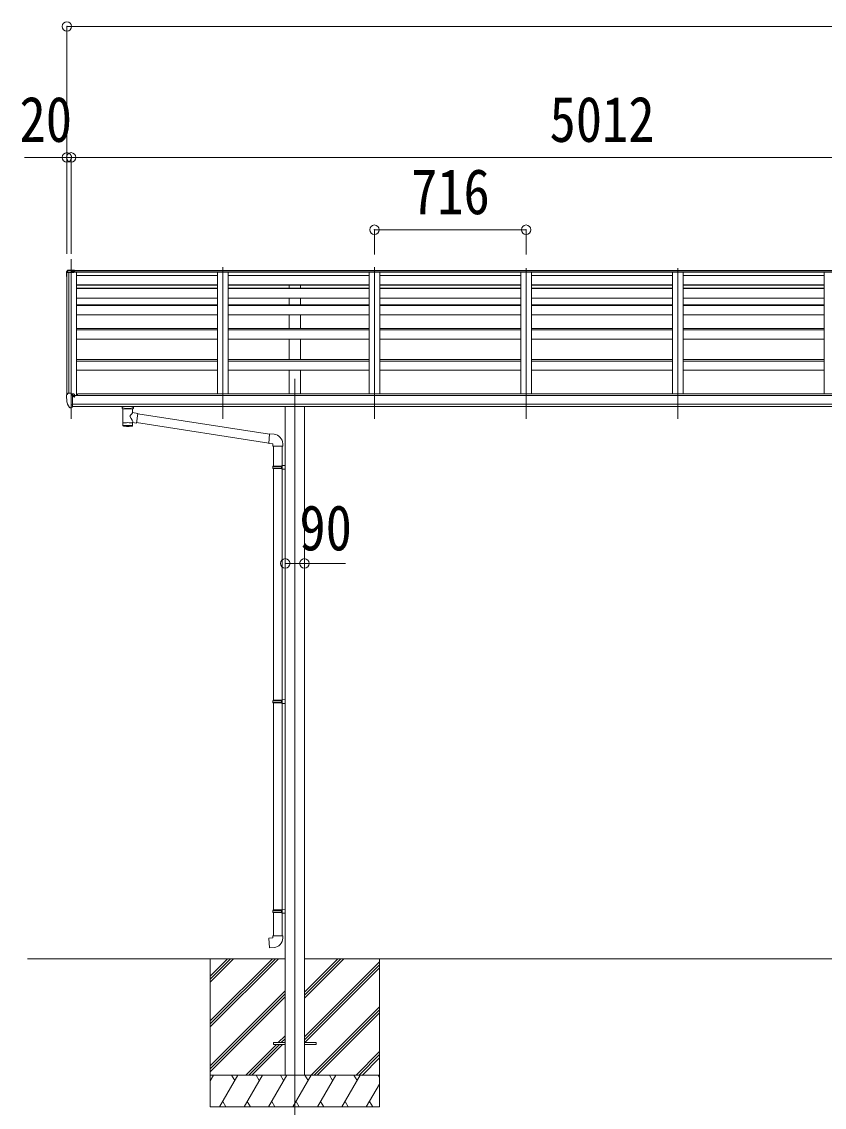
# Model space of a CAD drawing. Units: millimetres at full size; some dimension numbers follow another scale. Extents: x -12578 to 12718, y -8779 to 8681.
# Drawn here: x -1408 to 2381, y -5530 to -404 of the extents above; entities that cross this region are included whole.
import ezdxf
from ezdxf.enums import TextEntityAlignment as Align

# ---------------------------------------------------------------- set-up
doc = ezdxf.new("R2010")
doc.units = ezdxf.units.MM
doc.header["$LTSCALE"] = 45
doc.header["$PDMODE"] = 32
doc.header["$PDSIZE"] = 45
for name, color, linetype, lineweight in [('0-0_0', 7, 'Continuous', 9), ('0-1_本体', 4, 'Continuous', 9), ('0-2_部品', 7, 'Continuous', 9), ('0-8_PARTS2', 2, 'Continuous', 9), ('0-A_寸法', 6, 'Continuous', 9)]:
    doc.layers.add(name, color=color, linetype=linetype, lineweight=lineweight)
doc.styles.add('ＭＳ ゴシック', font='')
doc.styles.get('ＭＳ ゴシック').set_extended_font_data('MS Gothic')

msp = doc.modelspace()

# ---------------------------------------------------------------- linework, layer by layer
at = {"layer": '0-0_0'}
for p, q in [((-1380.52, -4828.76), (-163.75, -4828.76)), ((-518.55, -4828.76), (-518.55, -5528.76)), ((-518.55, -5122.94), (-224.37, -4828.76)), ((-518.55, -5137.08), (-210.23, -4828.76)), ((-518.55, -5151.22), (-196.09, -4828.76)), ((-518.55, -4939.09), (-408.22, -4828.76)), ((-518.55, -4924.95), (-422.36, -4828.76)), ((-518.55, -4910.81), (-436.51, -4828.76)), ((-73.35, -4828.76), (2736.25, -4828.76)), ((-73.35, -5014.39), (112.28, -4828.76)), ((-73.35, -5000.25), (98.14, -4828.76)), ((-73.35, -4986.11), (83.99, -4828.76)), ((-73.35, -5198.24), (281.45, -4843.44)), ((-73.35, -5212.38), (281.45, -4857.58)), ((281.45, -4828.76), (281.45, -5528.76)), ((-71.94, -5225.11), (281.45, -4871.73)), ((-518.55, -5335.07), (-163.75, -4980.27)), ((-518.55, -5349.21), (-163.75, -4994.42)), ((-518.55, -5363.36), (-163.75, -5008.56)), ((-41.74, -5378.76), (281.45, -5055.57)), ((-27.6, -5378.76), (281.45, -5069.72)), ((-13.46, -5378.76), (281.45, -5083.86)), ((-196.46, -5225.11), (-163.75, -5192.41)), ((-182.31, -5225.11), (-163.75, -5206.55)), ((-168.17, -5225.11), (-163.75, -5220.69)), ((-350.11, -5378.76), (-205.46, -5234.11)), ((-335.97, -5378.76), (-191.31, -5234.11)), ((-321.83, -5378.76), (-177.17, -5234.11)), ((170.39, -5378.76), (281.45, -5267.7)), ((184.53, -5378.76), (281.45, -5281.85)), ((198.67, -5379.61), (281.45, -5296.83)), ((281.45, -5378.76), (-518.55, -5378.76)), ((-518.55, -5406.27), (-502.67, -5378.76)), ((-473.81, -5528.76), (-387.2, -5378.76)), ((-402.2, -5404.74), (-417.2, -5378.76)), ((-358.34, -5528.76), (-271.73, -5378.76)), ((-286.73, -5404.75), (-301.74, -5378.76)), ((-242.87, -5528.76), (-156.26, -5378.76)), ((-171.26, -5404.74), (-186.27, -5378.76)), ((-127.4, -5528.76), (-40.79, -5378.76)), ((-55.79, -5404.74), (-70.8, -5378.76)), ((-11.93, -5528.76), (74.68, -5378.76)), ((59.68, -5404.74), (44.68, -5378.76)), ((103.54, -5528.76), (190.15, -5378.76)), ((160.15, -5378.76), (175.15, -5404.74)), ((275.62, -5378.76), (281.45, -5388.86)), ((219.01, -5528.76), (281.45, -5420.63)), ((-518.55, -5528.76), (281.45, -5528.76)), ((-458.81, -5502.78), (-443.81, -5528.76)), ((-343.34, -5502.78), (-328.34, -5528.76)), ((-227.87, -5502.78), (-212.87, -5528.76)), ((-112.4, -5502.78), (-97.4, -5528.76)), ((3.07, -5502.78), (18.07, -5528.76)), ((118.54, -5502.78), (133.54, -5528.76)), ((234.01, -5502.78), (249.01, -5528.76))]:
    msp.add_line(p, q, dxfattribs=at)
at = {"layer": '0-1_本体'}
for p, q in [((-1193.6, -1589.16), (-1185.77, -1588.75)), ((-1185.55, -1588.74), (-1185.55, -2158.59)), ((-1184.85, -2158.59), (-1184.85, -1588.74)), ((3820.95, -1586.28), (-1162.55, -1586.28)), ((3820.95, -1587.18), (-1162.55, -1587.18)), ((-1159.05, -1579.08), (3820.95, -1579.08)), ((3820.95, -1580.65), (-1159.05, -1580.65)), ((-1149.55, -1587.18), (-1149.55, -2168.4)), ((-483.55, -1587.18), (-483.55, -2161.99)), ((-433.55, -1587.18), (-433.55, -2161.99)), ((232.45, -1587.18), (232.45, -2161.99)), ((282.45, -1587.18), (282.45, -2161.99)), ((948.45, -1587.18), (948.45, -2161.99)), ((998.45, -1587.18), (998.45, -2161.99)), ((1664.45, -1587.18), (1664.45, -2161.99)), ((1714.45, -1587.18), (1714.45, -2161.99)), ((2380.45, -1587.18), (2380.45, -2161.99)), ((-1194.54, -1590.01), (-1194.56, -2165.13)), ((-483.55, -1602.38), (-1149.55, -1602.38)), ((232.45, -1602.38), (-433.55, -1602.38)), ((948.45, -1602.38), (282.45, -1602.38)), ((1664.45, -1602.38), (998.45, -1602.38)), ((2380.45, -1602.38), (1714.45, -1602.38)), ((-483.55, -1645.92), (-1149.55, -1645.92)), ((-483.55, -1646.99), (-1149.55, -1646.99)), ((-483.55, -1648.29), (-1149.55, -1648.29)), ((-1149.55, -1661.49), (-483.55, -1661.49)), ((-1149.55, -1664.06), (-483.55, -1664.06)), ((232.45, -1645.92), (-433.55, -1645.92)), ((232.45, -1646.99), (-433.55, -1646.99)), ((232.45, -1648.29), (-433.55, -1648.29)), ((-433.55, -1661.49), (232.45, -1661.49)), ((-433.55, -1664.06), (232.45, -1664.06)), ((-146.05, -1661.49), (-146.05, -1648.29)), ((-91.05, -1661.49), (-91.05, -1648.29)), ((948.45, -1645.92), (282.45, -1645.92)), ((948.45, -1646.99), (282.45, -1646.99)), ((948.45, -1648.29), (282.45, -1648.29)), ((282.45, -1661.49), (948.45, -1661.49)), ((282.45, -1664.06), (948.45, -1664.06)), ((1664.45, -1645.92), (998.45, -1645.92)), ((1664.45, -1646.99), (998.45, -1646.99)), ((1664.45, -1648.29), (998.45, -1648.29)), ((998.45, -1661.49), (1664.45, -1661.49)), ((998.45, -1664.06), (1664.45, -1664.06)), ((2380.45, -1645.92), (1714.45, -1645.92)), ((2380.45, -1646.99), (1714.45, -1646.99)), ((2380.45, -1648.29), (1714.45, -1648.29)), ((1714.45, -1661.49), (2380.45, -1661.49)), ((1714.45, -1664.06), (2380.45, -1664.06)), ((-1149.55, -1708.8), (-483.55, -1708.8)), ((-1149.55, -1740.28), (-483.55, -1740.28)), ((-433.55, -1708.8), (232.45, -1708.8)), ((-433.55, -1740.28), (232.45, -1740.28)), ((-146.05, -1740.28), (-146.05, -1708.8)), ((-91.05, -1740.28), (-91.05, -1708.8)), ((282.45, -1708.8), (948.45, -1708.8)), ((282.45, -1740.28), (948.45, -1740.28)), ((998.45, -1708.8), (1664.45, -1708.8)), ((998.45, -1740.28), (1664.45, -1740.28)), ((1714.45, -1708.8), (2380.45, -1708.8)), ((1714.45, -1740.28), (2380.45, -1740.28)), ((-1149.55, -1744.26), (-483.55, -1744.26)), ((-1149.55, -1788.71), (-483.55, -1788.71)), ((-433.55, -1744.26), (232.45, -1744.26)), ((-433.55, -1788.71), (232.45, -1788.71)), ((-146.05, -1853.13), (-146.05, -1788.71)), ((-91.05, -1853.13), (-91.05, -1788.71)), ((282.45, -1744.26), (948.45, -1744.26)), ((282.45, -1788.71), (948.45, -1788.71)), ((998.45, -1744.26), (1664.45, -1744.26)), ((998.45, -1788.71), (1664.45, -1788.71)), ((1714.45, -1744.26), (2380.45, -1744.26)), ((1714.45, -1788.71), (2380.45, -1788.71)), ((-1149.55, -1853.13), (-483.55, -1853.13)), ((-1149.55, -1858.51), (-483.55, -1858.51)), ((-433.55, -1853.13), (232.45, -1853.13)), ((-433.55, -1858.51), (232.45, -1858.51)), ((282.45, -1853.13), (948.45, -1853.13)), ((282.45, -1858.51), (948.45, -1858.51)), ((998.45, -1853.13), (1664.45, -1853.13)), ((998.45, -1858.51), (1664.45, -1858.51)), ((1714.45, -1853.13), (2380.45, -1853.13)), ((1714.45, -1858.51), (2380.45, -1858.51)), ((-1149.55, -1902.56), (-483.55, -1902.56)), ((-433.55, -1902.56), (232.45, -1902.56)), ((-146.05, -1999.77), (-146.05, -1902.56)), ((-91.05, -1999.77), (-91.05, -1902.56)), ((282.45, -1902.56), (948.45, -1902.56)), ((998.45, -1902.56), (1664.45, -1902.56)), ((1714.45, -1902.56), (2380.45, -1902.56)), ((-1149.55, -1999.77), (-483.55, -1999.77)), ((-1149.55, -2006.53), (-483.55, -2006.53)), ((-1149.55, -2050.09), (-483.55, -2050.09)), ((-433.55, -1999.77), (232.45, -1999.77)), ((-433.55, -2006.53), (232.45, -2006.53)), ((-433.55, -2050.09), (232.45, -2050.09)), ((-146.05, -2161.99), (-146.05, -2050.09)), ((-91.05, -2161.99), (-91.05, -2050.09)), ((282.45, -1999.77), (948.45, -1999.77)), ((282.45, -2006.53), (948.45, -2006.53)), ((282.45, -2050.09), (948.45, -2050.09)), ((998.45, -1999.77), (1664.45, -1999.77)), ((998.45, -2006.53), (1664.45, -2006.53)), ((998.45, -2050.09), (1664.45, -2050.09)), ((1714.45, -1999.77), (2380.45, -1999.77)), ((1714.45, -2006.53), (2380.45, -2006.53)), ((1714.45, -2050.09), (2380.45, -2050.09)), ((3830.95, -2168.4), (-1168.05, -2168.4)), ((3807.45, -2161.99), (-1144.55, -2161.99)), ((-1144.55, -2168.4), (-1144.55, -2162.07)), ((-1168.05, -2209.99), (3830.95, -2209.99)), ((3830.95, -2221.84), (-1168.05, -2221.77)), ((-163.75, -2221.78), (-163.75, -5378.76)), ((-73.35, -2221.78), (-73.35, -5378.76))]:
    msp.add_line(p, q, dxfattribs=at)
msp.add_circle((-1160.58, -2173.51), 3, dxfattribs=at)
msp.add_arc((-1193.55, -1590.16), 1, 93, 173.32986, dxfattribs=at)
at = {"layer": '0-2_部品'}
for p, q in [((-1196.55, -1586.57), (-1196.55, -1590.65)), ((-1191.52, -1578.42), (-1196, -1584.84)), ((-1196, -1584.84), (-1196, -1588.37)), ((-1190.34, -1579.85), (-1194.76, -1587.27)), ((-1185.65, -1586.58), (-1193.7, -1586.98)), ((-1185.65, -1587.25), (-1193.7, -1587.67)), ((-1193.63, -1589.16), (-1185.61, -1588.74)), ((-1184.51, -1577.61), (-1190.76, -1577.99)), ((-1190.34, -1579.85), (-1174.55, -1579.02)), ((-1190.2, -1578.73), (-1190.2, -1579.45)), ((-1185.65, -1587.25), (-1162.55, -1585.84)), ((-1185.61, -1588.74), (-1162.55, -1588.74)), ((-1174.55, -1577), (-1178.59, -1577.25)), ((-1174.55, -1577.77), (-1174.55, -1577)), ((-1159.05, -1577.95), (-1174.55, -1577)), ((-1174.55, -1577), (-1174.55, -1577.77)), ((-1174.55, -1577.77), (-1174.55, -1578.5)), ((-1159.05, -1579.83), (-1174.55, -1579.01)), ((-1174.55, -1581.42), (-1174.55, -1579.02)), ((-1159.05, -1582.24), (-1162.55, -1582.05)), ((-1159.05, -1583.54), (-1162.55, -1583.54)), ((-1162.55, -1585.84), (-1162.55, -1588.74)), ((-1159.05, -1577.95), (-1159.05, -1578.72)), ((-1159.05, -1578.72), (-1159.05, -1579.44)), ((-1159.05, -1579.44), (-1159.05, -1579.83)), ((-1159.05, -1579.83), (-1159.05, -1582.24)), ((-1159.05, -1583.54), (-1159.05, -1582.24)), ((-1196.55, -1591.33), (-1196.55, -1590.65)), ((-1195.05, -1591.33), (-1195.05, -1590.65)), ((-1196.55, -2167.96), (-1196.55, -2168.59)), ((-1189.64, -2159.16), (-1193.71, -2164.97)), ((-1174.55, -2227.09), (-1174.55, -2158.59)), ((-1173.05, -2159.51), (-1174.55, -2159.51)), ((-1168.05, -2168.32), (-1174.55, -2167.93)), ((-1173.05, -2159.51), (-1173.05, -2165.68)), ((-1163.38, -2161.01), (-1173.05, -2160.28)), ((-1173.05, -2163.28), (-1159.05, -2163.33)), ((-1163.58, -2173.51), (-1163.05, -2173.51)), ((-1163.05, -2173.51), (-1162.75, -2173.51)), ((-1162.55, -2163.32), (-1162.55, -2161.42)), ((-1158.05, -2164.44), (-1158.05, -2168.4)), ((-1182.18, -2225.28), (-1191.92, -2209.9)), ((-1176.05, -2227), (-1179.76, -2226.77)), ((-1176.05, -2227), (-1174.55, -2227.09)), ((-1174.55, -2224.89), (-1174.05, -2224.89)), ((-1174.05, -2224.89), (-1173.55, -2223.89)), ((-1168.05, -2223.89), (-1173.55, -2223.89)), ((-934.05, -2227.89), (-934.05, -2221.77)), ((-929.95, -2232.39), (-929.97, -2312.68)), ((-884.15, -2249.96), (-884.15, -2232.38)), ((-858.93, -2253.87), (-884.15, -2249.96)), ((-880.05, -2227.89), (-880.05, -2221.77)), ((-858.93, -2253.87), (-865.95, -2299.13)), ((-884.14, -2312.68), (-884.15, -2296.05)), ((-884.15, -2296.3), (-865.95, -2299.13)), ((-241.49, -2394.22), (-865.68, -2297.39)), ((-237.82, -2352.29), (-859.24, -2255.88)), ((-216.83, -2352.35), (-237.67, -2350.53)), ((-221.75, -2408.1), (-175.75, -2408.1)), ((-219.75, -2408.1), (-219.75, -2502.24)), ((-177.75, -2408.1), (-177.75, -2499.68)), ((-175.75, -2408.1), (-175.75, -2397.18)), ((-221.75, -2504.24), (-220.75, -2502.24)), ((-221.75, -2504.24), (-177.75, -2504.24)), ((-221.75, -2504.24), (-221.75, -2512.24)), ((-220.75, -2502.24), (-177.75, -2502.24)), ((-182.23, -2504.24), (-182.66, -2502.24)), ((-179.75, -2499.74), (-163.75, -2499.27)), ((-179.75, -2501.74), (-179.75, -2499.74)), ((-179.75, -2501.74), (-177.75, -2501.74)), ((-163.75, -2499.27), (-163.75, -2517.21)), ((-221.75, -2512.24), (-177.75, -2512.24)), ((-221.75, -2512.24), (-220.75, -2514.24)), ((-220.75, -2514.24), (-177.75, -2514.24)), ((-219.75, -2514.24), (-219.75, -3608.42)), ((-179.75, -2516.74), (-179.75, -2514.74)), ((-179.75, -2516.74), (-163.75, -2517.21)), ((-177.75, -2516.8), (-177.75, -3605.87)), ((-221.75, -3610.42), (-220.75, -3608.42)), ((-221.75, -3610.42), (-177.75, -3610.42)), ((-221.75, -3610.42), (-221.75, -3618.42)), ((-221.75, -3618.42), (-177.75, -3618.42)), ((-221.75, -3618.42), (-220.75, -3620.42)), ((-220.75, -3608.42), (-177.75, -3608.42)), ((-220.75, -3620.42), (-177.75, -3620.42)), ((-219.75, -3620.42), (-219.75, -4598.61)), ((-182.23, -3610.42), (-182.66, -3608.42)), ((-179.75, -3605.92), (-163.75, -3605.45)), ((-179.75, -3607.92), (-179.75, -3605.92)), ((-179.75, -3607.92), (-177.75, -3607.92)), ((-179.75, -3622.92), (-179.75, -3620.92)), ((-179.75, -3622.92), (-163.75, -3623.39)), ((-177.75, -3622.98), (-177.75, -4596.05)), ((-163.75, -3605.45), (-163.75, -3623.39)), ((-221.75, -4600.61), (-220.75, -4598.61)), ((-221.75, -4600.61), (-177.75, -4600.61)), ((-221.75, -4600.61), (-221.75, -4608.61)), ((-221.75, -4608.61), (-177.75, -4608.61)), ((-221.75, -4608.61), (-220.75, -4610.61)), ((-220.75, -4598.61), (-177.75, -4598.61)), ((-220.75, -4610.61), (-177.75, -4610.61)), ((-219.75, -4610.61), (-219.75, -4720.61)), ((-182.23, -4600.61), (-182.66, -4598.61)), ((-179.75, -4596.11), (-163.75, -4595.64)), ((-179.75, -4598.11), (-179.75, -4596.11)), ((-179.75, -4598.11), (-177.75, -4598.11)), ((-179.75, -4613.11), (-179.75, -4611.11)), ((-179.75, -4613.11), (-163.75, -4613.58)), ((-177.75, -4613.17), (-177.75, -4720.61)), ((-163.75, -4595.64), (-163.75, -4613.58)), ((-221.75, -4720.61), (-175.75, -4720.61)), ((-221.75, -4730.61), (-221.75, -4720.61)), ((-175.75, -4720.61), (-175.75, -4731.53))]:
    msp.add_line(p, q, dxfattribs=at)
at = {"layer": '0-2_部品', "color": 4}
for p, q in [((-218.55, -5225.11), (-218.55, -5234.11)), ((-218.55, -5225.11), (-163.75, -5225.11)), ((-73.35, -5225.11), (-18.55, -5225.11)), ((-18.55, -5225.11), (-18.55, -5234.11)), ((-218.55, -5234.11), (-163.75, -5234.11)), ((-73.35, -5234.11), (-18.55, -5234.11))]:
    msp.add_line(p, q, dxfattribs=at)
at = {"layer": '0-2_部品'}
for points in [[(-1190.76, -1577.99), (-1190.64, -1577.99), (-1190.31, -1578.21), (-1190.2, -1578.73)], [(-1190.2, -1579.45), (-1190.27, -1579.66), (-1190.34, -1579.85)], [(-1185.65, -1586.58), (-1162.55, -1585.2), (-1162.55, -1585.84)], [(-1174.55, -1579.02), (-1174.55, -1578.5), (-1174.55, -1577.77)], [(-1174.55, -1581.42), (-1162.55, -1581.84), (-1162.55, -1585.2)], [(-1174.55, -2158.59), (-1186.55, -2158.59), (-1188.88, -2158.73)], [(-1168.05, -2223.89), (-1168.05, -2165.68), (-1173.05, -2165.68)], [(-1163.38, -2161.01), (-1163.21, -2161.02), (-1163.05, -2161.06), (-1162.91, -2161.1), (-1162.79, -2161.15), (-1162.69, -2161.21), (-1162.61, -2161.28), (-1162.57, -2161.35), (-1162.55, -2161.42)], [(-1162.75, -2172.32), (-1162.75, -2173.51), (-1158.05, -2173.51)], [(-1158.05, -2171.89), (-1158.05, -2173.51), (-1157.58, -2173.51)], [(-1174.55, -2213.2), (-1171.39, -2212.79), (-1168.05, -2212.36)], [(-934.01, -2227.95), (-934.04, -2227.59), (-933.79, -2226.63), (-933.27, -2225.75), (-932.47, -2224.91), (-931.35, -2224.11), (-929.95, -2223.39)], [(-934.01, -2227.83), (-934.04, -2228.19), (-933.79, -2229.15), (-933.27, -2230.03), (-932.47, -2230.87), (-931.35, -2231.66), (-929.95, -2232.39)], [(-884.15, -2223.4), (-883.92, -2223.49), (-882.56, -2224.23), (-881.45, -2225.08), (-880.69, -2225.94), (-880.23, -2226.84), (-880.06, -2227.73)], [(-884.15, -2232.38), (-883.92, -2232.28), (-882.56, -2231.55), (-881.45, -2230.7), (-880.69, -2229.84), (-880.23, -2228.94), (-880.06, -2228.05)], [(-237.67, -2350.53), (-241.68, -2396.35), (-221.75, -2398.1), (-221.75, -2408.1)], [(-182.23, -2504.24), (-182.23, -2512.24), (-182.66, -2514.24)], [(-179.75, -2514.74), (-177.75, -2514.74), (-177.75, -2501.74)], [(-182.23, -3610.42), (-182.23, -3618.42), (-182.66, -3620.42)], [(-179.75, -3620.92), (-177.75, -3620.92), (-177.75, -3607.92)], [(-182.23, -4600.61), (-182.23, -4608.61), (-182.66, -4610.61)], [(-179.75, -4611.11), (-177.75, -4611.11), (-177.75, -4598.11)], [(-216.83, -4776.36), (-237.67, -4778.18), (-241.68, -4732.36), (-221.75, -4730.61)]]:
    msp.add_lwpolyline(points, dxfattribs=at)
for centre, radius, start, end in [((-1193.55, -1590.66), 2.99, 92.88363, 179.89821), ((-1193.29, -1590.18), 3.27, 116.90088, 146.38921), ((-1193.55, -1590.66), 1.5, 92.88363, 179.89821), ((-1190.7, -1578.99), 1, 93.49169, 145.07667), ((-1193.98, -1374.16), 203.67, 272.66471, 274.33431), ((-996.05, -1591.33), 200.5, 180.00038, 188.11165), ((-996.04, -1590.98), 199.01, 180.00039, 184.08805), ((-996.04, -1591.33), 199.01, 180.00039, 184.08802), ((-1193.55, -2167.96), 3, 93, 180), ((-1004.06, -2168.59), 192.49, 180.0008, 192.1233), ((-1188.82, -2159.73), 1, 93.5, 145), ((-1160.55, -2173.51), 2.5, 151.64236, 180), ((-1160.55, -2173.51), 2.5, 0, 151.64236), ((-1189.32, -2208.4), 3, 191.83348, 210), ((-1179.58, -2223.78), 3, 210, 266.5), ((-916.98, -2273.11), 51.38, 92.46126, 104.61963), ((-897.1, -2273.11), 51.38, 75.38037, 87.53874), ((-220.75, -2397.18), 45, 0, 85), ((-220.75, -4731.53), 45, 275, 0)]:
    msp.add_arc(centre, radius, start, end, dxfattribs=at)
for centre, major_axis, ratio, start_param, end_param in [((-1193.55, -1586.57), (0, -3.01), 0.996195, 4.1015237, 4.712389), ((-1193.55, -1590.53), (-0.11, 3.55), 0.844901, 0.0150814, 0.3799029), ((-1159.05, -2164.44), (-0.02, 1.1), 0.906239, 4.6917496, 6.2625459), ((-907.05, -2233.58), (-22.91, -0.42), 0.072511, 4.711586, 6.2823824), ((-907.03, -2231.95), (-22.91, -0.42), 0.072511, 4.711586, 6.2823824), ((-907.08, -2231.96), (22.92, -0.42), 0.07247, 0.0008089, 1.5716053), ((-907.08, -2233.58), (22.92, -0.42), 0.07247, 0.0008089, 1.5716053), ((-904.5, -2272.16), (20.32, 22.25), 0.045535, 4.9756507, 6.2441899), ((-896.05, -2227.89), (16, 0), 0.361356, 0, 0.0194874), ((-896.05, -2227.89), (16, 0), 0.361356, 6.2636979, 6.2831853), ((-907.05, -2300.24), (22.91, 0), 0.122865, 6.2831853, 9.424778), ((-907.05, -2269.51), (-22.81, 26.62), 0.234429, 3.1563334, 4.5976381), ((-907.05, -2312.68), (22.92, 0), 0.101955, 6.2829723, 9.4248207), ((-907.05, -2312.68), (22.92, 0), 0.101955, 3.1415499, 6.2833984)]:
    msp.add_ellipse(centre, major_axis=major_axis, ratio=ratio, start_param=start_param, end_param=end_param, dxfattribs=at)
at = {"layer": '0-8_PARTS2'}
for p, q in [((-1174.55, -1525.75), (-1174.55, -2279.53)), ((-458.55, -2279.53), (-458.55, -1563.06)), ((257.45, -2279.53), (257.45, -1563.06)), ((973.45, -2279.53), (973.45, -1567.34)), ((1689.45, -2279.53), (1689.45, -1567.34)), ((-118.55, -2090.73), (-118.55, -5596.76))]:
    msp.add_line(p, q, dxfattribs=at)
at = {"layer": '0-A_寸法'}
for p, q in [((-1194.59, -426.47), (-1194.59, -1500.44)), ((-1194.59, -426.47), (8869.46, -426.47)), ((-1194.54, -1044.87), (-1394.54, -1044.87)), ((-1174.55, -1044.87), (-1194.54, -1044.87)), ((-1194.54, -1044.87), (-1194.54, -1500.44)), ((-1174.55, -1044.87), (3837.44, -1044.87)), ((-1174.55, -1044.87), (-1174.55, -1500.44)), ((-1174.55, -1044.87), (-1174.55, -1500.44)), ((257.45, -1386.31), (257.45, -1503.91)), ((257.45, -1386.31), (973.45, -1386.31)), ((973.45, -1386.31), (973.45, -1503.91)), ((-163.75, -2961.99), (-73.35, -2961.99)), ((-73.35, -2961.99), (120.95, -2961.99))]:
    msp.add_line(p, q, dxfattribs=at)
for p in [(-1194.59, -426.47), (-1194.54, -1044.87), (-1174.55, -1044.87), (257.45, -1386.31), (973.45, -1386.31), (-163.75, -2961.99), (-73.35, -2961.99)]:
    msp.add_point(p, dxfattribs=at)

# ---------------------------------------------------------------- texts
at = {"layer": '0-A_寸法', "color": 7, "style": 'ＭＳ ゴシック', "width": 0.85}
for s, p in [('20', (-1418.29, -1035.87)), ('5012', (1083.95, -1035.87)), ('716', (429.82, -1377.31)), ('90', (-97.1, -2964.99))]:
    msp.add_text(s, height=214.4, dxfattribs=at).set_placement(p, align=Align.BOTTOM_LEFT)

doc.saveas('drawing.dxf')
